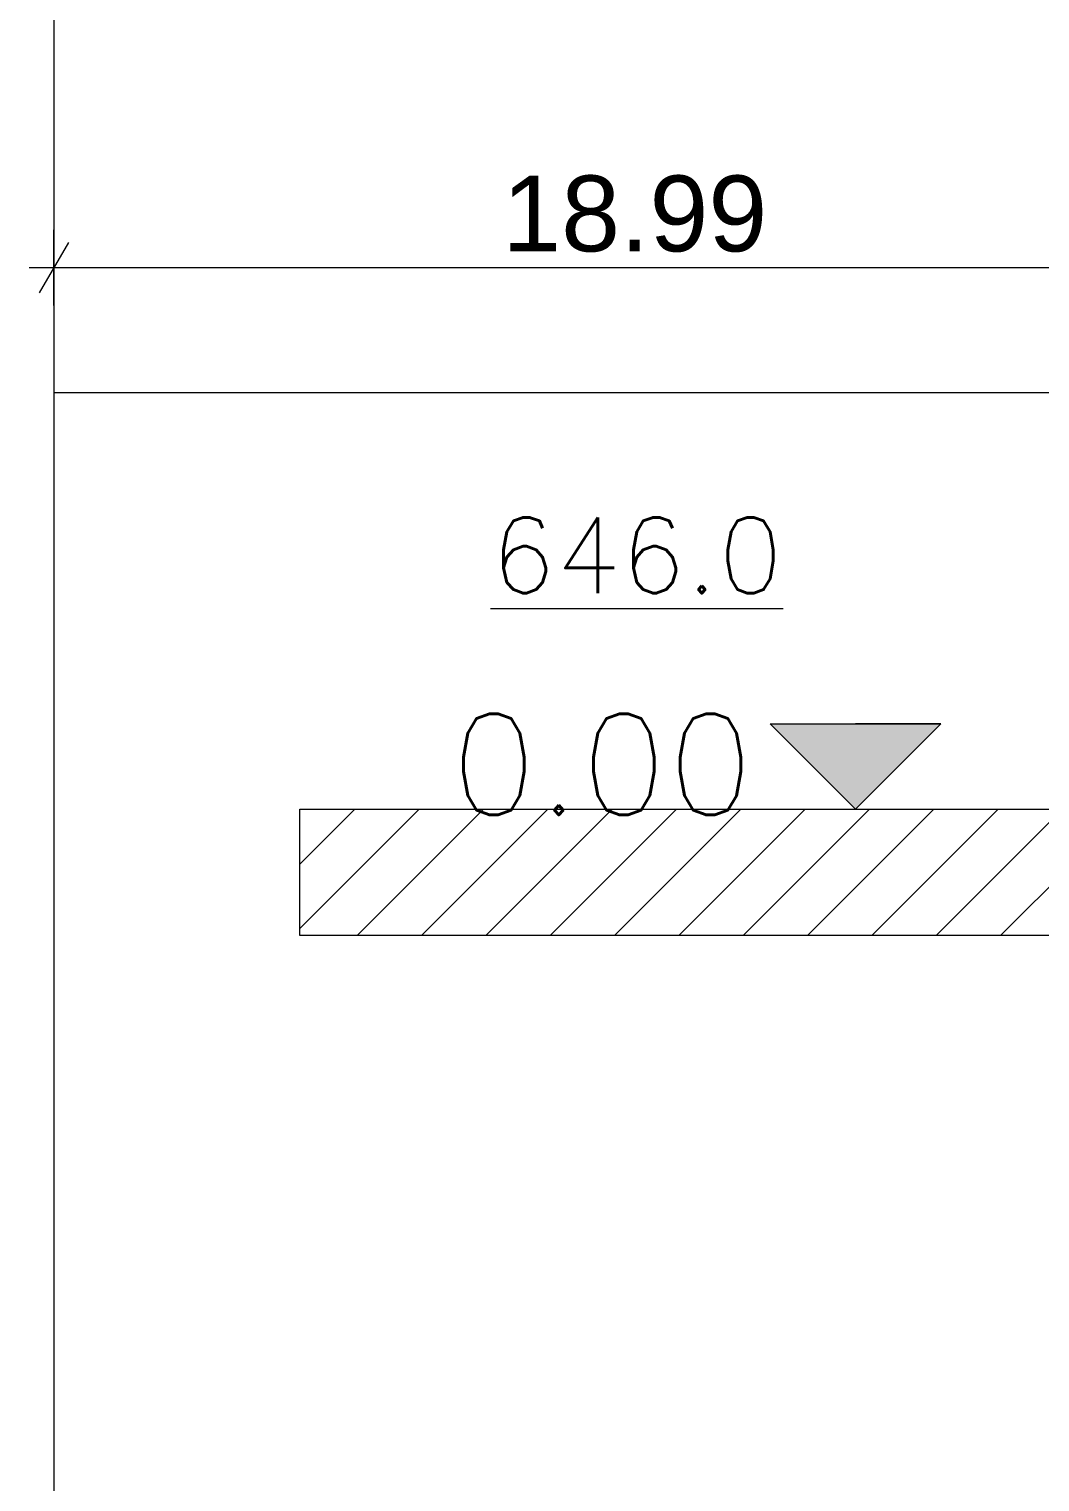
# Model space of a CAD drawing. Header units: millimetres. Extents: x 476571643 to 477489869, y 4620928210 to 4621294454.
# Drawn here: x 477404034 to 477408034, y 4620994168 to 4620999916 of the extents above; entities that cross this region are included whole.
import ezdxf

# ---------------------------------------------------------------- set-up
doc = ezdxf.new("R2010")
doc.units = ezdxf.units.MM
doc.header["$MEASUREMENT"] = 0
for name, color, linetype, lineweight in [('0_Pen_No__1_Pen_No__250', 7, 'Continuous', 0), ('0_Pen_No__250_Pen_No__142', 142, 'Continuous', 0), ('2D Drafting - General_Pen_No__7_Pen_No__250', 7, 'Continuous', 0), ('2D Drafting - General_Pen_No__7_Pen_No__7', 7, 'Continuous', 0), ('New_._Pen_No__1', 1, 'Continuous', 0), ('New_Structural - Bearing_Pen_No__1', 1, 'Continuous', 0), ('zoma_Pen_No__1', 1, 'Continuous', 0), ('zoma_Pen_No__1_Pen_No__142', 142, 'Continuous', 0)]:
    doc.layers.add(name, color=color, linetype=linetype, lineweight=lineweight)
doc.layers.add('zoma', color=7, linetype='Continuous')
doc.styles.add('GENERATED_STYLE_2', font='arial.ttf')
doc.linetypes.add('Break', pattern='A,0,[1,a-5 saxl бѓ’бѓђбѓ¦бѓ”бѓ‘бѓ”бѓ‘бѓ\x98_1.Shx,S=15.679026,R=0,X=0,Y=0],-1975.557214,0', length=1975.557214)
doc.dimstyles.new('GENERATED_STYLE__5', dxfattribs={"dimtxt": 300, "dimasz": 152, "dimexe": 0.18, "dimexo": 3, "dimgap": 0.09, "dimtad": 1, "dimtih": 1, "dimtoh": 1, "dimlfac": 0.001, "dimzin": 0, "dimdsep": 46, "dimtxsty": 'GENERATED_STYLE_2', "dimblk": 'ARROWHEAD_2', "dimblk1": 'ARROWHEAD_2', "dimblk2": 'ARROWHEAD_2', "dimcen": 0.09, "dimclrd": 1, "dimclre": 1, "dimclrt": 1, "dimadec": 0, "dimazin": 0, "dimtfac": 1, "dimtdec": 4, "dimtmove": 0, "dimatfit": 3, "dimfxl": 1, "dimtolj": 1, "dimtzin": 0, "dimarcsym": 0})

# ---------------------------------------------------------------- blocks, each defined once
blk = doc.blocks.new('*D1724', base_point=(476844527.1, 4621385791))
at = {"layer": 'zoma_Pen_No__1', "color": 1, "linetype": 'Continuous', "lineweight": 0, "transparency": 16777216}
for p, q in [((477404131.8, 4620998821.8), (477404131.8, 4620999121.8)), ((477408707.3, 4620998821.8), (477408707.3, 4620999121.8)), ((477404189.5, 4620999071.8), (477404074.1, 4620998871.8)), ((477408649.6, 4620998871.8), (477408765, 4620999071.8)), ((477404034, 4620998971.8), (477404131.8, 4620998971.8)), ((477404131.8, 4620998971.8), (477408707.3, 4620998971.8)), ((477408707.3, 4620998971.8), (477408805.1, 4620998971.8))]:
    blk.add_line(p, q, dxfattribs=at)
at = {"layer": 'zoma_Pen_No__1', "color": 1, "lineweight": 0, "transparency": 16777216, "insert": (477405906.6, 4620999031.8), "char_height": 300, "attachment_point": 7, "style": 'GENERATED_STYLE_2'}
blk.add_mtext('\\A1;{\\pql;\\fArial CYR|b0|i0|c204|p34;18.99}', dxfattribs=at)
blk = doc.blocks.new('ARROWHEAD_2')
at = {"color": 0, "linetype": 'Continuous', "lineweight": 0}
for p, q in [((-0.378, -0.655), (0.378, 0.655)), ((0, 0), (-1, 0))]:
    blk.add_line(p, q, dxfattribs=at)

msp = doc.modelspace()

# ---------------------------------------------------------------- hatches: boundary and pattern name
at = {"layer": '0_Pen_No__250_Pen_No__142', "linetype": 'Continuous', "lineweight": 0}
msp.add_hatch(color=142, dxfattribs=at).paths.add_polyline_path([(477407303.821, 4620996829.706), (477406966.293, 4620997167.4), (477407641.515, 4620997167.235)])
at = {"layer": '2D Drafting - General_Pen_No__7_Pen_No__7', "linetype": 'Continuous', "lineweight": 0}
h = msp.add_hatch(dxfattribs=at)
h.set_pattern_fill('MASONRY_BLOCK', style=0, pattern_type=2)
h.set_pattern_definition([(45, (476844527.15, 4621385791.04), (-127.279217, 127.279217), [])])
h.paths.add_polyline_path([(477405105.556, 4620996329.993), (477405105.556, 4620996829.991), (477439691.59, 4620996829.994), (477439691.59, 4620996329.993)])

# ---------------------------------------------------------------- linework, layer by layer
at = {"layer": '0_Pen_No__1_Pen_No__250', "color": 7, "linetype": 'Continuous', "lineweight": 0, "flags": 128}
for points in [[(477407303.821, 4620996829.706), (477406966.293, 4620997167.4), (477407303.904, 4620997167.317)], [(477407303.821, 4620996829.706), (477407641.515, 4620997167.235), (477407303.904, 4620997167.317)], [(477406041.433, 4620996830.014), (477407641.432, 4620996829.624)]]:
    msp.add_lwpolyline(points, dxfattribs=at)
at = {"layer": '0_Pen_No__250_Pen_No__142', "color": 142, "linetype": 'Continuous', "lineweight": 0, "flags": 128}
msp.add_lwpolyline([(477407303.821, 4620996829.706), (477406966.293, 4620997167.4), (477407641.515, 4620997167.235)], close=True, dxfattribs=at)
at = {"layer": '2D Drafting - General_Pen_No__7_Pen_No__250', "color": 7, "linetype": 'Continuous', "lineweight": 0, "flags": 128}
msp.add_lwpolyline([(477405105.556, 4620996329.993), (477405105.556, 4620996829.991), (477439691.59, 4620996829.994), (477439691.59, 4620996329.993)], close=True, dxfattribs=at)
at = {"layer": 'New_Structural - Bearing_Pen_No__1', "color": 1, "linetype": 'Continuous', "lineweight": 0}
msp.add_line((477404131.811, 4621013975.469), (477404131.811, 4620987244.143), dxfattribs=at)
at = {"layer": 'New_Structural - Bearing_Pen_No__1', "color": 1, "linetype": 'Break', "lineweight": 0}
msp.add_line((477404131.811, 4620998477.474), (477408636.936, 4620998477.474), dxfattribs=at)

# ---------------------------------------------------------------- texts
at = {"layer": 'New_._Pen_No__1', "color": 1, "linetype": 'Continuous', "lineweight": 0, "insert": (477406439.015, 4620997983.895), "char_height": 300, "attachment_point": 2}
msp.add_mtext('\\A1;{\\pqc;\\Ftxt.shx;\\L\\L64\\Ftxt.shx;6\\Ftxt.shx;.0}', dxfattribs=at)
at = {"layer": 'zoma_Pen_No__1_Pen_No__142', "color": 142, "linetype": 'Continuous', "lineweight": 0, "insert": (477406901.507, 4620996806.759), "char_height": 400, "attachment_point": 9, "rotation": 359.9860128}
msp.add_mtext('\\A1;{\\pqr;\\Ftxt.shx;0\\Ftxt.shx;.00}', dxfattribs=at)

# ---------------------------------------------------------------- dimensions: what is measured, and where the dimension line sits
at = {"layer": 'zoma', "color": 1, "linetype": 'Continuous', "lineweight": 0}
dim = msp.add_linear_dim(base=(477408707.313, 4620998971.839), p1=(477404131.811, 4621004786.809), p2=(477408707.313, 4620994927.703), text='18.99', dimstyle='GENERATED_STYLE__5', dxfattribs=at)
dim.commit()
dim.dimension.update_dxf_attribs({"geometry": '*D1724', "text_midpoint": (477406410.649, 4620999181.839), "dimtype": 160})

doc.saveas('drawing.dxf')
